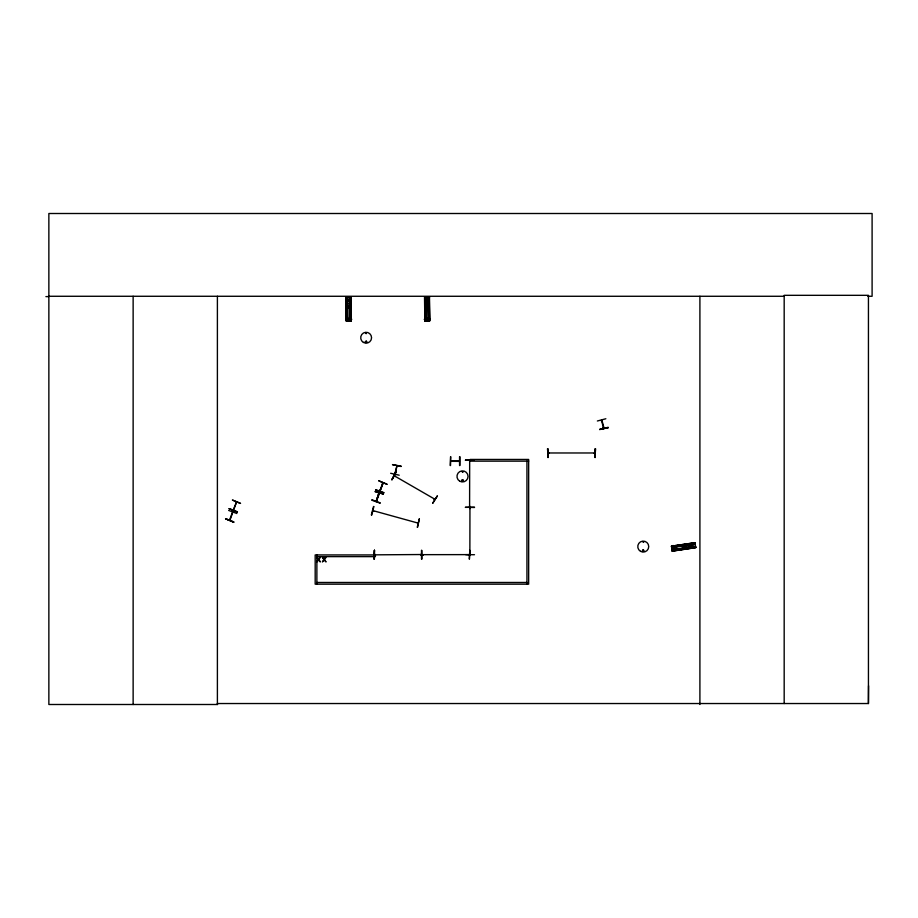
<?xml version="1.0" encoding="UTF-8"?>
<svg xmlns="http://www.w3.org/2000/svg" width="918" height="918" viewBox="0 0 918 918"><rect width="100%" height="100%" fill="white"/><g stroke="black" fill="none" stroke-linecap="round" stroke-linejoin="round"><path stroke-width="1.38" d="M867.808 296.273L872.1 296.273L872.1 213.504L48.861 213.504L48.861 704.496L217.52 704.496L217.405 703.532L868.439 703.532L868.566 685.78M397.001 465.862L395.084 474.239M394.063 476.086L394.912 476.511L394.224 475.765M673.043 548.264L673.089 548.126M469.672 461.238L469.672 460.262L469.982 461.226M470.05 507.138L469.97 506.346M469.855 553.829L469.959 554.621M365.284 341.817C367.498 338.983 366.603 344.893 365.375 341.622M366.638 341.955C365.008 339.821 366.351 344.089 366.511 341.45M462.936 471.967L462.052 471.737L462.993 471.863M463.361 480.516C461.157 483.086 462.052 477.98 463.269 480.309M642.405 550.685C644.906 547.92 643.254 553.887 642.566 550.295M229.603 520.024L232.564 511.969M233.241 510.006L236.546 502.054L233.585 510.133M378.595 493.873L378.927 492.955L376.288 501.297M378.606 493.746C381.257 490.923 371.159 513.242 379.237 493.058M379.719 490.981L379.937 490.223M380.35 490.373L383.139 482.879M383.001 483.04L380.006 491.084M469.626 460.446L469.672 461.146L470.062 460.434M601.474 420.042L603.562 428.442M604.078 428.27L601.772 419.836M379.742 490.901L382.967 482.96M390.643 473.275L399.204 475.203M392.514 464.703L401.189 466.137M371.767 515.067L373.867 506.552M371.331 514.964L373.546 506.472M418.023 523.134L417.415 522.537L418.206 523.134M417.254 527.265L419.354 518.739L417.575 527.345M348.966 320.566L348.347 319.648M380.178 502.857L371.974 499.771M375.565 490.005L383.827 492.943M383.368 494.033L374.946 491.52L383.357 494.068M233.677 522.216L225.598 518.773L233.7 522.181M236.833 513.506L228.628 510.408M240.482 503.431L232.392 500.023L240.505 503.374M643.667 542.274L643.013 541.62L643.472 542.412M642.738 550.387C643.128 552.728 644.482 549.308 642.887 550.318M427.031 320.611L427.604 319.671L426.939 319.613M469.947 507.654L469.867 554.438M375.278 554.483L374.487 554.839L421.465 554.529L420.673 554.449M421.282 554.931L420.616 554.874M594.853 453.366L594.244 453.377M450.658 460.974L459.436 461.375M391.871 479.655L396.209 472.024M394.201 476.155L394.935 476.121M434.753 499.518L434.134 498.818M432.768 503.259L437.416 495.812L432.653 503.202M378.824 493.115L376.369 501.205M229.97 520.162L232.839 512.187M462.087 480.091C461.926 482.478 463.969 479.448 462.247 480.057M374.613 554.506L375.37 554.529M548.057 452.976L548.861 453.32M548.918 453.308L548.253 453.32M450.749 460.974L459.436 460.974M382.691 482.73L382.358 483.648M469.626 506.38L469.603 507.184L469.672 460.354M373.58 511.269L372.983 510.626L418.126 523.111M470.257 554.621L470.257 553.738M672.205 548.861L672.068 548.287M366.259 333.636L366.259 332.706L365.915 333.544M394.797 476.476L394.143 476.075M434.627 499.484L433.984 499.082M673.124 548.712L672.102 548.356M601.393 421.041L601.588 420.708M603.195 427.49L603.918 427.524L603.206 427.524M597.377 420.995L605.857 418.746M608.244 427.65L599.649 429.486L608.255 427.685M599.661 429.509L608.141 427.272M423.164 555L422.464 554.656L469.224 554.621M459.252 461.375L450.692 461.329M671.448 546.164L694.949 542.676L695.718 547.667L672.217 551.156L671.448 546.164L694.96 542.767M671.494 546.462L694.995 542.997M695.029 543.226L671.528 546.749L695.052 543.341M671.586 547.117L684.013 545.154M686.779 544.764L695.075 543.502M695.121 543.835L671.62 547.312L695.133 543.881M671.655 547.587L684.117 545.831M686.871 545.315L695.178 544.156M671.746 548.012L671.942 549.331M673.376 549.446L694.123 546.451M672.045 549.997L695.534 546.439L672.045 550.031M674.856 549.928L695.592 546.807M672.114 550.525L695.615 546.99M672.137 550.605L695.637 547.094M672.171 550.88L695.66 547.323M672.205 551.075L695.706 547.564M423.164 555.046L422.555 555M469.167 555.046L468.375 554.965M429.59 297.134L424.518 297.202L424.885 320.967M346.293 299.612L350.676 299.566M424.885 299.612L429.268 299.566M346.304 301.219L350.699 301.173M424.908 301.219L429.291 301.173M346.338 303.629L350.722 303.583M424.931 303.629L429.314 303.583M346.35 305.774L350.733 305.728M424.942 305.774L429.337 305.728M346.373 308.184L350.768 308.138M424.977 308.184L429.36 308.138M346.499 318.535L350.883 318.477M345.776 319.234L351.617 319.166M345.776 319.418L351.617 319.349M425.091 318.535L429.475 318.477M424.368 319.234L430.221 319.166M424.368 319.418L430.221 319.349M346.178 320.967L351.25 320.887M424.782 320.967L429.842 320.887L429.486 297.134M426.962 320.956L427.65 320.944M547.553 448.741L548.092 457.508L547.587 448.741M595.495 448.73L595.071 457.508L595.461 448.73M548.941 452.964L548.149 452.976L595.036 452.976L594.153 453.285M470.441 459.769L465.437 460.285L474.204 460.205M465.437 460.159L470.441 460.136M465.437 507.264L474.491 507.505M465.437 507.379L474.491 507.172M421.855 550.421L421.982 559.073M465.724 554.656L474.491 554.713M45.9 296.617L48.861 296.606M48.861 296.273L784.179 296.273M450.658 456.739L450.222 465.518M459.929 456.739L459.884 465.518M528.653 461.146L470.165 461.146L470.165 459.448L528.653 459.448L528.653 584.169L315.184 584.169L315.184 554.931L375.382 554.931L375.382 556.629L316.882 556.629M316.882 582.471L526.943 582.471M373.592 511.223L372.834 510.97M548.849 452.872L548.092 453.32M392.548 464.577L401.109 466.516M375.691 489.661L383.942 492.633M371.813 500.184L380.075 503.167M229.225 508.744L237.452 511.796M225.587 518.796L233.803 521.872M470.257 507.643L469.959 508.629L470.303 507.826M394.304 475.811L434.822 499.208M394.751 474.147L396.955 465.667M692.608 543.353L693.262 547.69M691.024 543.582L691.667 547.931M688.638 543.949L689.28 548.287M686.515 544.259L687.169 548.597M684.128 544.615L684.782 548.953M673.904 546.141L674.546 550.49M673.112 545.521L673.973 551.305M672.928 545.556L673.789 551.339M429.28 297.134L429.544 320.887M429.199 297.134L429.498 320.887M428.901 297.134L429.016 305.522M429.016 308.322L429.165 320.898M428.74 297.134L428.809 305.522L428.626 297.134M428.832 308.322L428.981 319.498M428.752 308.322L428.867 319.498M428.431 297.145L428.649 320.898M428.155 297.145L428.247 305.533M428.281 308.322L428.396 319.51M428.052 297.145L428.155 305.533M428.19 308.322L428.293 319.51M427.983 320.91L426.64 320.921M426.136 305.568L426.055 297.191L426.044 305.579M426.181 308.368L426.285 319.544M426.078 308.368L426.193 319.556M425.677 297.191L425.975 320.956M425.573 305.579L425.482 297.191L425.631 319.556M425.596 308.379L425.722 319.556M425.206 297.191L425.355 320.956M425.16 320.956L424.862 297.202L425.08 320.956M351.146 320.887L350.974 297.134L345.925 297.202L346.201 320.967M350.309 297.134L350.561 320.898M350.114 297.134L350.401 320.898M350.033 297.134L350.125 305.522M350.148 308.322L350.286 320.898M349.792 297.145L350.01 320.898M349.563 297.145L349.655 305.533M349.678 308.322L349.804 319.51M349.448 297.145L349.563 305.533M349.574 308.322L349.712 319.51M349.379 320.91L348.048 320.921M347.532 305.568L347.463 297.191L347.452 305.579M347.704 319.544L347.566 308.368L347.601 319.556M347.119 297.191L347.417 320.956M346.97 305.579L346.901 298.591L346.889 305.579M347.13 319.556L347.004 308.379L347.015 319.556M346.499 297.202L346.706 305.579M346.717 308.379L346.855 320.933M595.128 448.741L595.128 457.508M547.92 448.741L548.035 457.508M421.5 550.295L421.511 559.073M374.406 550.295L374.395 559.073M868.439 703.532L868.439 295.321L784.179 295.321L784.179 703.532M699.906 296.273L699.906 704.496M526.943 461.146L526.943 584.169M459.562 456.739L459.562 465.518M450.6 456.739L450.543 465.518M316.882 554.931L316.882 584.169M217.394 296.273L217.394 704.496M133.133 296.273L133.133 704.496M347.612 306.715C348.851 310.422 350.481 304.053 347.612 306.715M426.204 306.715C427.444 310.422 429.073 304.053 426.204 306.715M684.748 546.244C685.505 550.077 687.915 543.961 684.748 546.244M378.87 480.837L386.971 484.256L378.87 480.837M229.248 508.687L237.349 512.095L229.248 508.687M395.887 471.841L391.975 479.712L395.887 471.841M319.682 557.306L318.557 559.119L316.744 557.306L318.167 559.613L316.699 561.931L318.512 560.083L320.348 561.931L318.902 559.59L320.348 557.306L319.682 557.306M325.374 557.306L324.249 559.119L322.436 557.306L323.859 559.613L322.39 561.931L324.203 560.083L326.039 561.931L324.593 559.59L326.039 557.306L325.374 557.306M374.464 550.295L374.074 559.073L374.464 550.295M469.809 550.41L469.373 559.188L469.764 550.41M350.906 320.887L350.687 297.134L350.86 320.898M346.522 320.956L346.258 297.202L346.476 320.956M640.512 551.339A5.485 5.485 0 0 0 648.739 546.589A5.485 5.485 0 0 0 640.512 541.838A5.485 5.485 0 0 0 640.512 551.339M363.413 342.425A5.439 5.439 0 0 0 371.572 337.721A5.439 5.439 0 0 0 363.413 333.016A5.439 5.439 0 0 0 363.413 342.425M459.734 481.216A5.554 5.554 0 0 0 468.054 476.408A5.554 5.554 0 0 0 459.734 471.611A5.554 5.554 0 0 0 459.734 481.216"/></g></svg>
